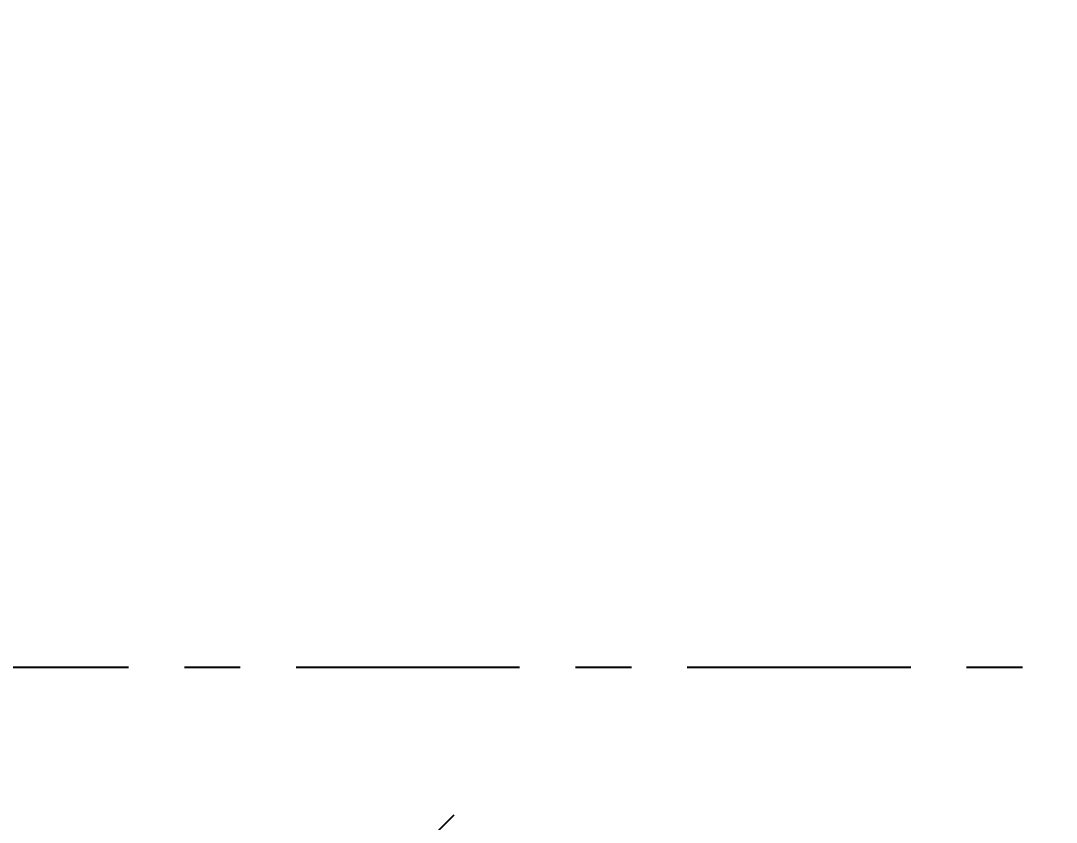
# Model space of a CAD drawing. Header units: millimetres. Extents: x -243740 to 150609, y -473655 to -165121.
# Drawn here: x -167674 to -161790, y -316139 to -311587 of the extents above; entities that cross this region are included whole.
import ezdxf

# ---------------------------------------------------------------- set-up
doc = ezdxf.new("R2010")
doc.units = ezdxf.units.MM
doc.linetypes.add('Линия сетки', pattern=[22.225, 12.7, -3.175, 3.175, -3.175])
doc.layers.add('0_Авт.', color=255, linetype='Continuous', lineweight=5)
doc.layers.add('DALLI', color=6, linetype='TRAY', lineweight=30)
doc.styles.add('ELine', font='txt.shx')
doc.linetypes.add('TRAY', pattern='A,12.119257,["_",ELine,S=4.5,R=90,X=0,Y=-1.555839],0.750382,["_",ELine,S=4.5,R=0,X=0,Y=-0.805849],1.314849,["_",ELine,S=4.5,R=0,X=0,Y=-0.805849],2.250029,["_",ELine,S=4.5,R=90,X=0,Y=-1.555839],13.565483', length=30)
doc.linetypes.add('Проводка в лотке', pattern='A,7.5,[130,ltypeshp.shx,S=0.5,R=0,X=0,Y=0],1,[130,ltypeshp.shx,S=1,R=90,X=0,Y=-0.5],1,[130,ltypeshp.shx,S=0.5,R=0,X=0,Y=0],7.5', length=17)

# ---------------------------------------------------------------- blocks, each defined once
blk = doc.blocks.new('A$C85fa3c5e')
at = {"layer": '0_Авт.', "color": 6, "lineweight": 25, "ltscale": 100}
for points in [[(5.418, 6.505), (2.589, 3.676), (3.15, 5.068)], [(5.418, 6.505), (2.589, 3.676), (3.981, 4.236)], [(6.655, 5.428), (3.827, 2.599), (4.387, 3.991)], [(6.655, 5.428), (3.827, 2.599), (5.218, 3.16)], [(-0.973, 2.838), (-0.98, -2.836)], [(-0.976, 0), (0.849, 1.003), (0.849, -0.01)], [(-3, 0), (3, 0)], [(-0.976, 0), (0.838, -1.023), (0.849, -0.01)]]:
    blk.add_lwpolyline(points, dxfattribs=at)
blk.add_circle((0, 0), 3, dxfattribs=at)

msp = doc.modelspace()

# ---------------------------------------------------------------- linework, layer by layer
at = {"layer": 'DALLI', "color": 0, "linetype": 'Линия сетки', "lineweight": -3, "ltscale": 100}
msp.add_lwpolyline([(-205204, -350473.9), (-151504.3, -350473.9), (-151504.3, -315260), (-187216.7, -315260), (-205303.6, -344937.3), (-205303.6, -350473.9)], dxfattribs=at)

# ---------------------------------------------------------------- block references
at = {"layer": '0_Авт.', "color": 3, "linetype": 'Проводка в лотке', "ltscale": 100, "xscale": 100, "yscale": 100, "zscale": 100}
msp.add_blockref('A$C85fa3c5e', (-165755.7, -316748.8), dxfattribs=at)

doc.saveas('drawing.dxf')
